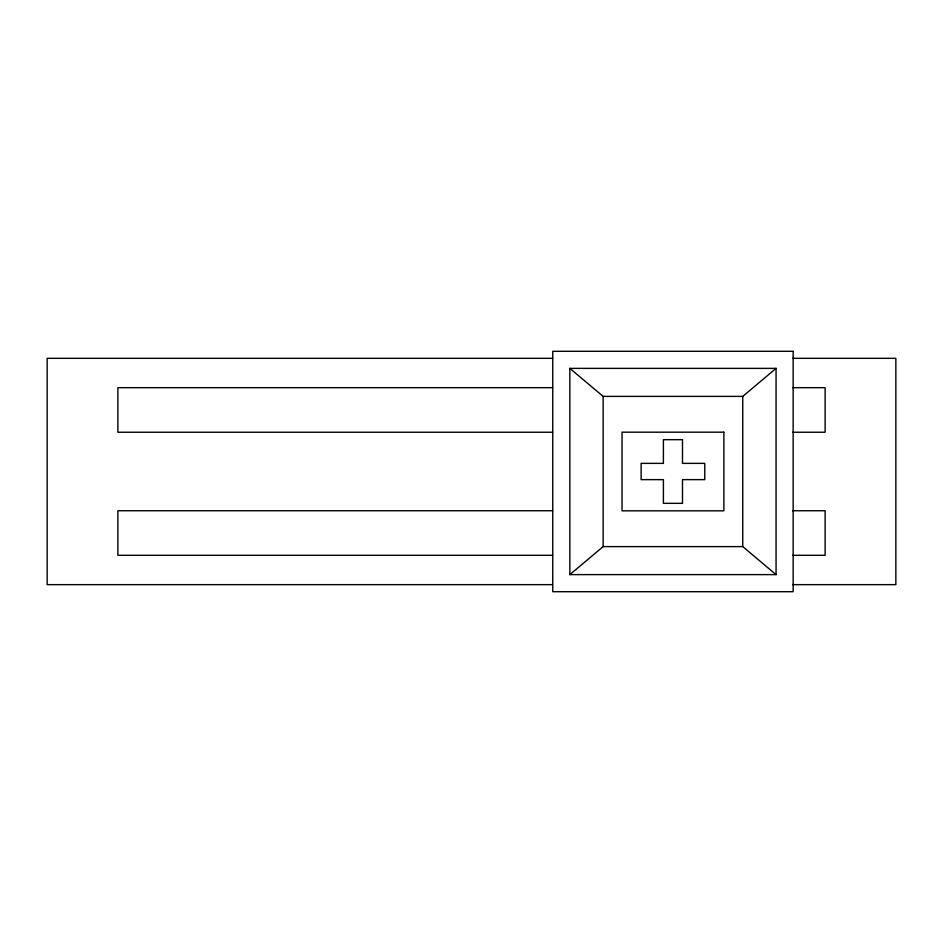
<?xml version="1.0" encoding="UTF-8"?>
<svg xmlns="http://www.w3.org/2000/svg" width="943" height="943" viewBox="0 0 943 943"><rect width="100%" height="100%" fill="white"/><g stroke="black" fill="none" stroke-linecap="round" stroke-linejoin="round"><path stroke-width="1.41" d="M569.831 368.383L603.143 396.39L742.754 396.39L776.065 368.383L776.065 574.617L569.831 574.617L569.831 368.383L776.065 368.383M569.831 574.617L603.143 546.61L742.754 546.61L776.065 574.617M552.539 358.328L47.15 358.328L47.15 584.648L552.539 584.648M792.709 358.328L895.85 358.328L895.85 584.648L792.709 584.648M552.539 387.679L117.875 387.679L117.875 432.236L552.539 432.236M792.709 387.679L825.125 387.679L825.125 432.236L792.709 432.236M552.539 510.741L117.875 510.741L117.875 555.297L552.539 555.297M792.709 510.741L825.125 510.741L825.125 555.297L792.709 555.297M742.754 396.39L742.754 546.61M603.143 396.39L603.143 546.61M793.146 351.303L552.751 351.303L552.751 591.697L793.146 591.697L793.146 351.303M723.87 432.177L622.026 432.177L622.026 510.823L723.87 510.823L723.87 432.177M682.496 439.674L663.4 439.674L663.4 463.367L641.122 463.367L641.122 479.633L663.4 479.633L663.4 503.326L682.496 503.326L682.496 479.633L704.775 479.633L704.775 463.367L682.496 463.367L682.496 439.674"/></g></svg>
